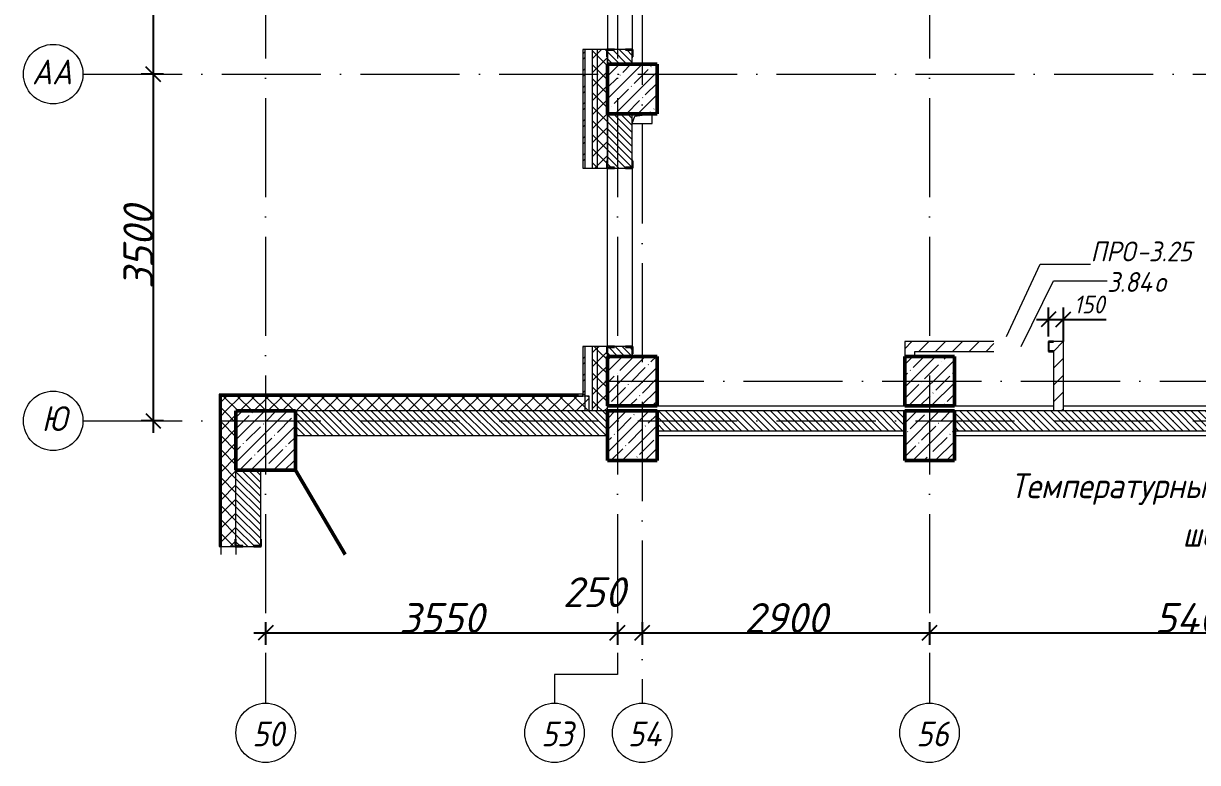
# Model space of a CAD drawing. Header units: millimetres. Extents: x -537608 to 253996, y -217170 to 186033.
# Drawn here: x -110078 to -98231, y 133921 to 141382 of the extents above; entities that cross this region are included whole.
import ezdxf

# ---------------------------------------------------------------- set-up
doc = ezdxf.new("R2010")
doc.units = ezdxf.units.MM
doc.linetypes.add('50_200_ШТРИХ_1Т_ш5_п1_п1_', pattern=[1400, 1000, -200, 0, -200])
for name, color, linetype, lineweight in [('A-____-____-DIMS', 7, 'Continuous', 9), ('A-DETL-____-OTLN-1', 7, 'Continuous', 50), ('A-FLOR-____-OTLN', 7, 'Continuous', 9), ('A-GENM-____-IDEN', 7, 'Continuous', 9), ('A-GENM-____-MCUT', 7, 'Continuous', 25), ('A-GENM-____-OTLN', 7, 'Continuous', 9), ('A-GENM-____-OTLN-1', 7, 'Continuous', 25), ('A-GLAZ-____-IDEN', 7, 'Continuous', 9), ('A-WALL-____-MCUT', 7, 'Continuous', 13), ('A-WALL-____-MCUT-1', 7, 'Continuous', 9), ('A-WALL-____-OTLN', 7, 'Continuous', 9), ('A-WALL-____-PATT-1', 7, 'Continuous', 9), ('A-WALL-FNSH-MCUT-1', 7, 'Continuous', 9), ('G-____-____-TEXT', 7, 'Continuous', 9), ('S-COLS-____-MCUT', 7, 'Continuous', 50), ('S-COLS-____-OTLN', 7, 'Continuous', 9), ('S-GRID-____-IDEN', 7, 'Continuous', 9), ('S-GRID-____-OTLN', 7, 'Continuous', 9), ('S-GRID-____-OTLN-1', 7, '50_200_ШТРИХ_1Т_ш5_п1_п1_', 9)]:
    doc.layers.add(name, color=color, linetype=linetype, lineweight=lineweight)
doc.styles.add('ISOCPEUR_I', font='isocpeui.ttf', dxfattribs={"height": 300})
doc.styles.add('ISOCPEUR_I_10', font='isocpeui.ttf', dxfattribs={"width": 0.9, "height": 180})
doc.styles.add('ISOCPEUR_I_11', font='isocpeui.ttf', dxfattribs={"width": 0.9, "height": 200})
doc.styles.add('ISOCPEUR_I_9', font='isocpeui.ttf', dxfattribs={"width": 0.9, "height": 250})
doc.dimstyles.new('ISO-1_8_0_9К_СРЕДНИЙ_Кладочные_3', dxfattribs={"dimscale": 304.8, "dimtxt": 179.276612, "dimasz": 0.492126, "dimexe": 0.393701, "dimexo": 0, "dimgap": 0, "dimtad": 1, "dimdec": 3, "dimrnd": 0.001, "dimdsep": 46, "dimtxsty": 'ISOCPEUR_I_10', "dimblk1": 'OBLIQUE', "dimblk2": 'OBLIQUE', "dimsah": 1, "dimcen": 0.09, "dimdle": 0.393701, "dimazin": 0, "dimtfac": 1, "dimtdec": 4, "dimtix": 1, "dimtmove": 0, "dimatfit": 3, "dimfxl": 1, "dimtvp": 1, "dimtolj": 1, "dimtzin": 0, "dimarcsym": 2})
doc.dimstyles.new('ISO-2_5_0_9К_БОЛЬШОЙ_ОСИ', dxfattribs={"dimscale": 304.8, "dimtxt": 248.995294, "dimasz": 0.492126, "dimexe": 0.393701, "dimexo": 0, "dimgap": 0, "dimtad": 1, "dimdec": 0, "dimzin": 0, "dimdsep": 46, "dimtxsty": 'ISOCPEUR_I', "dimblk1": 'OBLIQUE', "dimblk2": 'OBLIQUE', "dimsah": 1, "dimcen": 0.09, "dimdle": 0.393701, "dimazin": 0, "dimtfac": 1, "dimtdec": 4, "dimtix": 1, "dimtmove": 0, "dimatfit": 3, "dimfxl": 1, "dimtvp": 1, "dimtolj": 1, "dimtzin": 0, "dimarcsym": 2})
doc.dimstyles.new('ISO-2_5_0_9К_БОЛЬШОЙ_ОСИ_1', dxfattribs={"dimscale": 304.8, "dimtxt": 248.995294, "dimasz": 0.492126, "dimexe": 0.393701, "dimexo": 0, "dimgap": 0, "dimtad": 1, "dimdec": 0, "dimzin": 0, "dimdsep": 46, "dimtxsty": 'ISOCPEUR_I', "dimblk1": 'OBLIQUE', "dimblk2": 'OBLIQUE', "dimsah": 1, "dimcen": 0.09, "dimdle": 0.393701, "dimazin": 0, "dimtfac": 1, "dimtdec": 4, "dimtix": 1, "dimtmove": 1, "dimatfit": 3, "dimfxl": 1, "dimtvp": 1, "dimtolj": 1, "dimtzin": 0, "dimarcsym": 2})
pattern_1 = [(45, (-178684.97, 94540.11), (-70.71068, 70.71068), []), (135, (-178684.97, 94540.11), (-70.71068, -70.71068), [])]
pattern_2 = [(135, (-178684.97, 94540.114), (-35.35534, -35.35534), [])]
pattern_3 = [(45, (-178684.97, 94540.11), (-84.85281, 84.85281), [])]

# ---------------------------------------------------------------- blocks, each defined once
blk = doc.blocks.new('BSC_Колонна _Прямоугольная - 600х600-25984397-АР1_План отверстий 3 этажа в осях 1-64_Ю-ЯЯ')
at = {"layer": 'S-COLS-____-OTLN'}
h = blk.add_hatch(dxfattribs=at)
h.set_pattern_fill('FP_40', color=256, style=0, pattern_type=2)
h.set_pattern_definition([(45, (-71050, -42631.04), (-114.04925, 114.04925), []), (45, (-70935.95, -42631.04), (-114.04925, 114.04925), [201.613, -40.323, 3.353, -36.97])])
h.paths.add_polyline_path([(-300, -300), (300, -300), (300, 300), (-300, 300)], flags=0)
at = {"layer": 'S-COLS-____-MCUT'}
for p, q in [((300, 300), (-300, 300)), ((-300, 300), (-300, -300)), ((300, -300), (300, 300)), ((-300, -300), (300, -300))]:
    blk.add_line(p, q, dxfattribs=at)
blk = doc.blocks.new('BSC_Колонна _Прямоугольная - 500х500-V34-АР1_План отверстий 3 этажа в осях 1-64_Ю-ЯЯ')
at = {"layer": 'S-COLS-____-OTLN'}
h = blk.add_hatch(dxfattribs=at)
h.set_pattern_fill('FP_42', color=256, style=0, pattern_type=2)
h.set_pattern_definition([(45, (-77750, -42681.04), (-114.04925, 114.04925), []), (45, (-77635.95, -42681.04), (-114.04925, 114.04925), [201.613, -40.323, 3.353, -36.97])])
h.paths.add_polyline_path([(-250, -250), (250, -250), (250, 250), (-250, 250)], flags=0)
at = {"layer": 'S-COLS-____-MCUT'}
for p, q in [((250, 250), (-250, 250)), ((-250, 250), (-250, -250)), ((250, -250), (250, 250)), ((-250, -250), (250, -250))]:
    blk.add_line(p, q, dxfattribs=at)
blk = doc.blocks.new('BSC_Колонна _Прямоугольная - 500х500-V56-АР1_План отверстий 3 этажа в осях 1-64_Ю-ЯЯ')
at = {"layer": 'S-COLS-____-OTLN'}
h = blk.add_hatch(dxfattribs=at)
h.set_pattern_fill('FP_64', color=256, style=0, pattern_type=2)
h.set_pattern_definition([(45, (-74750, -43231.04), (-114.04925, 114.04925), []), (45, (-74635.95, -43231.04), (-114.04925, 114.04925), [201.613, -40.323, 3.353, -36.97])])
h.paths.add_polyline_path([(-250, -250), (250, -250), (250, 250), (-250, 250)], flags=0)
at = {"layer": 'S-COLS-____-MCUT'}
for p, q in [((250, 250), (-250, 250)), ((-250, 250), (-250, -250)), ((250, -250), (250, 250)), ((-250, -250), (250, -250))]:
    blk.add_line(p, q, dxfattribs=at)
blk = doc.blocks.new('BSC_Колонна _Прямоугольная - 500х500-V113-АР1_План отверстий 3 этажа в осях 1-64_Ю-ЯЯ')
at = {"layer": 'S-COLS-____-OTLN'}
h = blk.add_hatch(dxfattribs=at)
h.set_pattern_fill('FP_118', color=256, style=0, pattern_type=2)
h.set_pattern_definition([(315, (-46181.04, 74750), (114.04925, 114.04925), []), (315, (-46181.04, 74635.95), (114.04925, 114.04925), [201.613, -40.323, 3.353, -36.97])])
h.paths.add_polyline_path([(-250, 250), (-250, -250), (250, -250), (250, 250)], flags=0)
at = {"layer": 'S-COLS-____-MCUT'}
for p, q in [((250, 250), (-250, 250)), ((-250, 250), (-250, -250)), ((250, -250), (250, 250)), ((-250, -250), (250, -250))]:
    blk.add_line(p, q, dxfattribs=at)
blk = doc.blocks.new('BSC_Колонна _Прямоугольная - 500х500-V118-АР1_План отверстий 3 этажа в осях 1-64_Ю-ЯЯ')
at = {"layer": 'S-COLS-____-OTLN'}
h = blk.add_hatch(dxfattribs=at)
h.set_pattern_fill('FP_123', color=256, style=0, pattern_type=2)
h.set_pattern_definition([(45, (-77750, -43231.04), (-114.04925, 114.04925), []), (45, (-77635.95, -43231.04), (-114.04925, 114.04925), [201.613, -40.323, 3.353, -36.97])])
h.paths.add_polyline_path([(-250, -250), (250, -250), (250, 250), (-250, 250)], flags=0)
at = {"layer": 'S-COLS-____-MCUT'}
for p, q in [((250, 250), (-250, 250)), ((-250, 250), (-250, -250)), ((250, -250), (250, 250)), ((-250, -250), (250, -250))]:
    blk.add_line(p, q, dxfattribs=at)
blk = doc.blocks.new('BSC_Колонна _Прямоугольная - 500х500-V119-АР1_План отверстий 3 этажа в осях 1-64_Ю-ЯЯ')
at = {"layer": 'S-COLS-____-OTLN'}
h = blk.add_hatch(dxfattribs=at)
h.set_pattern_fill('FP_124', color=256, style=0, pattern_type=2)
h.set_pattern_definition([(45, (-74750, -42681.04), (-114.04925, 114.04925), []), (45, (-74635.95, -42681.04), (-114.04925, 114.04925), [201.613, -40.323, 3.353, -36.97])])
h.paths.add_polyline_path([(-250, -250), (250, -250), (250, 250), (-250, 250), (-250, 12)], flags=0)
at = {"layer": 'S-COLS-____-MCUT'}
for p, q in [((250, 250), (-250, 250)), ((-250, 250), (-250, -250)), ((250, -250), (250, 250)), ((-250, -250), (250, -250))]:
    blk.add_line(p, q, dxfattribs=at)
blk = doc.blocks.new('Фахверк_СКБ_Уголок - 250_2700_1-27501432-АР1_План отверстий 3 этажа в осях 1-64_Ю-ЯЯ')
at = {"layer": 'A-GENM-____-MCUT'}
for p, q in [((200, 181), (125, 181)), ((125, 181), (125, 106)), ((131, 106), (131, 175)), ((131, 175), (200, 175)), ((200, 175), (200, 181)), ((125, 106), (131, 106)), ((131, -6), (125, -6)), ((125, -6), (125, -81)), ((125, -81), (200, -81)), ((131, -75), (131, -6)), ((200, -75), (131, -75)), ((200, -81), (200, -75))]:
    blk.add_line(p, q, dxfattribs=at)
blk = doc.blocks.new('Фахверк_СКБ_Уголок - 250_2700-27497298-АР1_План отверстий 3 этажа в осях 1-64_Ю-ЯЯ')
at = {"layer": 'A-GENM-____-MCUT'}
for p, q in [((200, 181), (125, 181)), ((125, 181), (125, 106)), ((131, 106), (131, 175)), ((131, 175), (200, 175)), ((200, 175), (200, 181)), ((125, 106), (131, 106)), ((131, -6), (125, -6)), ((125, -6), (125, -81)), ((125, -81), (200, -81)), ((131, -75), (131, -6)), ((200, -75), (131, -75)), ((200, -81), (200, -75))]:
    blk.add_line(p, q, dxfattribs=at)
blk = doc.blocks.new('Фахверк_СКБ_Уголок - 250_3380-27498580-АР1_План отверстий 3 этажа в осях 1-64_Ю-ЯЯ')
at = {"layer": 'A-GENM-____-MCUT'}
for p, q in [((200, 181), (125, 181)), ((125, 181), (125, 106)), ((131, 106), (131, 175)), ((131, 175), (200, 175)), ((200, 175), (200, 181)), ((125, 106), (131, 106)), ((131, -6), (125, -6)), ((125, -6), (125, -81)), ((125, -81), (200, -81)), ((131, -75), (131, -6)), ((200, -75), (131, -75)), ((200, -81), (200, -75))]:
    blk.add_line(p, q, dxfattribs=at)
blk = doc.blocks.new('AR_Отверстие прямоугольное _в плите_ - AR_Отверстие прямоугольное _в плите_-V175-АР1_План отверстий 3 этажа в осях 1-64_Ю-ЯЯ')
at = {"layer": 'A-GENM-____-OTLN'}
for p, q in [((-100, -50), (-75, 25)), ((-75, 25), (100, 50)), ((100, -50), (100, 50)), ((-100, -50), (100, -50))]:
    blk.add_line(p, q, dxfattribs=at)
blk = doc.blocks.new('Стены 10 - Стены 4-31628020-АР1_План отверстий 3 этажа в осях 1-64_Ю-ЯЯ')
at = {"layer": 'A-WALL-____-MCUT'}
for p, q in [((23850, 9731), (23800, 9731)), ((23800, 9731), (23800, 9711)), ((23850, 9711), (23850, 9731)), ((23800, 9711), (23850, 9711))]:
    blk.add_line(p, q, dxfattribs=at)
blk = doc.blocks.new('154_Фахверк_СКБ_Швеллер - Тип_100_3960_зеркало-36793856-АР1_План отверстий 3 этажа в осях 1-64_Ю-ЯЯ')
at = {"layer": 'A-GENM-____-MCUT'}
for p, q in [((175, 50), (125, 50)), ((125, 50), (125, -50)), ((128, 47), (175, 47)), ((128, -47), (128, 47)), ((175, 47), (175, 50)), ((125, -50), (175, -50)), ((175, -47), (128, -47)), ((175, -50), (175, -47))]:
    blk.add_line(p, q, dxfattribs=at)
blk = doc.blocks.new('Ось сетки - Круг_Ø6_00__ISO-2_5_0_9K_-25732049-АР1_План отверстий 3 этажа в осях 1-64_Ю-ЯЯ')
at = {"layer": 'S-GRID-____-IDEN'}
blk.add_circle((0, 0), 3, dxfattribs=at)
blk = doc.blocks.new('_Oblique')
at = {"color": 0, "linetype": 'ByBlock', "lineweight": -2}
blk.add_line((-0.5, -0.5), (0.5, 0.5), dxfattribs=at)
blk = doc.blocks.new('*D1060')
at = {"layer": 'A-____-____-DIMS', "color": 0, "lineweight": -2, "transparency": 16777216}
for p, q in [((-108770, 146591), (-108770, 140751)), ((-108664, 146471), (-108890, 146471)), ((-108664, 140871), (-108890, 140871))]:
    blk.add_line(p, q, dxfattribs=at)
at = {"layer": 'Defpoints', "color": 0, "transparency": 16777216}
for p in [(-108664, 146471), (-108770, 140871), (-108664, 140871)]:
    blk.add_point(p, dxfattribs=at)
at = {"layer": 'A-____-____-DIMS', "color": 0, "lineweight": -2, "transparency": 16777216, "xscale": 150, "yscale": 150, "zscale": 150}
for p, rotation in [((-108770, 146471), 90), ((-108770, 140871), 270)]:
    blk.add_blockref('_Oblique', p, dxfattribs=dict(at, rotation=rotation))
at = {"layer": 'A-____-____-DIMS', "color": 0, "transparency": 16777216, "insert": (-108920, 143671), "char_height": 300, "width": 758.48, "attachment_point": 5, "rotation": 90, "style": 'ISOCPEUR_I'}
blk.add_mtext('\\A1;5600', dxfattribs=at)
blk = doc.blocks.new('*D1006')
at = {"layer": 'A-____-____-DIMS', "color": 0, "lineweight": -2, "transparency": 16777216}
for p, q in [((-108770, 140991), (-108770, 137251)), ((-108664, 140871), (-108890, 140871)), ((-108664, 137371), (-108890, 137371))]:
    blk.add_line(p, q, dxfattribs=at)
at = {"layer": 'Defpoints', "color": 0, "transparency": 16777216}
for p in [(-108664, 140871), (-108770, 137371), (-108664, 137371)]:
    blk.add_point(p, dxfattribs=at)
at = {"layer": 'A-____-____-DIMS', "color": 0, "lineweight": -2, "transparency": 16777216, "xscale": 150, "yscale": 150, "zscale": 150}
for p, rotation in [((-108770, 140871), 90), ((-108770, 137371), 270)]:
    blk.add_blockref('_Oblique', p, dxfattribs=dict(at, rotation=rotation))
at = {"layer": 'A-____-____-DIMS', "color": 0, "transparency": 16777216, "insert": (-108920, 139121), "char_height": 300, "width": 758.48, "attachment_point": 5, "rotation": 90, "style": 'ISOCPEUR_I'}
blk.add_mtext('\\A1;3500', dxfattribs=at)
blk = doc.blocks.new('*D1007')
at = {"layer": 'A-____-____-DIMS', "color": 0, "lineweight": -2, "transparency": 16777216}
for p, q in [((-107635, 135338), (-107635, 135111)), ((-104085, 135338), (-104085, 135111)), ((-107755, 135231), (-103965, 135231))]:
    blk.add_line(p, q, dxfattribs=at)
at = {"layer": 'Defpoints', "color": 0, "transparency": 16777216}
for p in [(-107635, 135338), (-104085, 135338), (-104085, 135231)]:
    blk.add_point(p, dxfattribs=at)
at = {"layer": 'A-____-____-DIMS', "color": 0, "lineweight": -2, "transparency": 16777216, "xscale": 150, "yscale": 150, "zscale": 150, "rotation": 180}
blk.add_blockref('_Oblique', (-107635, 135231), dxfattribs=at)
at = {"layer": 'A-____-____-DIMS', "color": 0, "lineweight": -2, "transparency": 16777216, "xscale": 150, "yscale": 150, "zscale": 150}
blk.add_blockref('_Oblique', (-104085, 135231), dxfattribs=at)
at = {"layer": 'A-____-____-DIMS', "color": 0, "transparency": 16777216, "insert": (-105860, 135381), "char_height": 300, "width": 758.48, "attachment_point": 5, "style": 'ISOCPEUR_I'}
blk.add_mtext('\\A1;3550', dxfattribs=at)
blk = doc.blocks.new('*D1008')
at = {"layer": 'A-____-____-DIMS', "color": 0, "lineweight": -2, "transparency": 16777216}
for p, q in [((-104085, 135338), (-104085, 135111)), ((-103835, 135338), (-103835, 135111)), ((-104205, 135231), (-103715, 135231))]:
    blk.add_line(p, q, dxfattribs=at)
at = {"layer": 'Defpoints', "color": 0, "transparency": 16777216}
for p in [(-104085, 135338), (-103835, 135338), (-103835, 135231)]:
    blk.add_point(p, dxfattribs=at)
at = {"layer": 'A-____-____-DIMS', "color": 0, "lineweight": -2, "transparency": 16777216, "xscale": 150, "yscale": 150, "zscale": 150, "rotation": 180}
blk.add_blockref('_Oblique', (-104085, 135231), dxfattribs=at)
at = {"layer": 'A-____-____-DIMS', "color": 0, "lineweight": -2, "transparency": 16777216, "xscale": 150, "yscale": 150, "zscale": 150}
blk.add_blockref('_Oblique', (-103835, 135231), dxfattribs=at)
at = {"layer": 'A-____-____-DIMS', "color": 0, "transparency": 16777216, "insert": (-104636, 135791), "char_height": 300, "width": 568.86, "attachment_point": 1, "line_spacing_factor": 1.149209, "style": 'ISOCPEUR_I'}
blk.add_mtext('\\A1;250', dxfattribs=at)
blk = doc.blocks.new('*D1009')
at = {"layer": 'A-____-____-DIMS', "color": 0, "lineweight": -2, "transparency": 16777216}
for p, q in [((-103835, 135338), (-103835, 135111)), ((-100935, 135338), (-100935, 135111)), ((-103955, 135231), (-100815, 135231))]:
    blk.add_line(p, q, dxfattribs=at)
at = {"layer": 'Defpoints', "color": 0, "transparency": 16777216}
for p in [(-103835, 135338), (-100935, 135338), (-100935, 135231)]:
    blk.add_point(p, dxfattribs=at)
at = {"layer": 'A-____-____-DIMS', "color": 0, "lineweight": -2, "transparency": 16777216, "xscale": 150, "yscale": 150, "zscale": 150, "rotation": 180}
blk.add_blockref('_Oblique', (-103835, 135231), dxfattribs=at)
at = {"layer": 'A-____-____-DIMS', "color": 0, "lineweight": -2, "transparency": 16777216, "xscale": 150, "yscale": 150, "zscale": 150}
blk.add_blockref('_Oblique', (-100935, 135231), dxfattribs=at)
at = {"layer": 'A-____-____-DIMS', "color": 0, "transparency": 16777216, "insert": (-102385, 135381), "char_height": 300, "width": 758.48, "attachment_point": 5, "style": 'ISOCPEUR_I'}
blk.add_mtext('\\A1;2900', dxfattribs=at)
blk = doc.blocks.new('*D1010')
at = {"layer": 'A-____-____-DIMS', "color": 0, "lineweight": -2, "transparency": 16777216}
for p, q in [((-100935, 135338), (-100935, 135111)), ((-95535, 135338), (-95535, 135111)), ((-101055, 135231), (-95415, 135231))]:
    blk.add_line(p, q, dxfattribs=at)
at = {"layer": 'Defpoints', "color": 0, "transparency": 16777216}
for p in [(-100935, 135338), (-95535, 135338), (-95535, 135231)]:
    blk.add_point(p, dxfattribs=at)
at = {"layer": 'A-____-____-DIMS', "color": 0, "lineweight": -2, "transparency": 16777216, "xscale": 150, "yscale": 150, "zscale": 150, "rotation": 180}
blk.add_blockref('_Oblique', (-100935, 135231), dxfattribs=at)
at = {"layer": 'A-____-____-DIMS', "color": 0, "lineweight": -2, "transparency": 16777216, "xscale": 150, "yscale": 150, "zscale": 150}
blk.add_blockref('_Oblique', (-95535, 135231), dxfattribs=at)
at = {"layer": 'A-____-____-DIMS', "color": 0, "transparency": 16777216, "insert": (-98235, 135381), "char_height": 300, "width": 781.46, "attachment_point": 5, "style": 'ISOCPEUR_I'}
blk.add_mtext('\\A1;5400', dxfattribs=at)
blk = doc.blocks.new('*D1088')
at = {"layer": 'A-____-____-DIMS', "color": 0, "lineweight": -2, "transparency": 16777216}
for p, q in [((-99735, 138221), (-99735, 138515)), ((-99585, 138171), (-99585, 138515)), ((-99855, 138395), (-99585, 138395)), ((-99585, 138395), (-99154, 138395))]:
    blk.add_line(p, q, dxfattribs=at)
at = {"layer": 'Defpoints', "color": 0, "transparency": 16777216}
for p in [(-99585, 138395), (-99735, 138221), (-99585, 138171)]:
    blk.add_point(p, dxfattribs=at)
at = {"layer": 'A-____-____-DIMS', "color": 0, "lineweight": -2, "transparency": 16777216, "xscale": 150, "yscale": 150, "zscale": 150, "rotation": 180}
blk.add_blockref('_Oblique', (-99735, 138395), dxfattribs=at)
at = {"layer": 'A-____-____-DIMS', "color": 0, "lineweight": -2, "transparency": 16777216, "xscale": 150, "yscale": 150, "zscale": 150}
blk.add_blockref('_Oblique', (-99585, 138395), dxfattribs=at)
at = {"layer": 'A-____-____-DIMS', "color": 0, "transparency": 16777216, "insert": (-99479, 138635), "char_height": 180, "width": 368.21, "attachment_point": 1, "line_spacing_factor": 1.149209, "style": 'ISOCPEUR_I_10'}
blk.add_mtext('\\A1;150', dxfattribs=at)

msp = doc.modelspace()

# ---------------------------------------------------------------- hatches: boundary and pattern name
at = {"layer": 'A-WALL-____-PATT-1'}
h = msp.add_hatch(dxfattribs=at)
h.set_pattern_fill('FP_4', color=256, style=0, pattern_type=2)
h.set_pattern_definition(pattern_1)
h.paths.add_polyline_path([(-104284.9702, 137471.1558), (-104284.9702, 138121.1558), (-104334.9702, 138121.1558), (-104334.9702, 137471.1558)], flags=0)
h.paths.add_polyline_path([(-104334.9702, 139921.1558), (-104284.9702, 139921.1558), (-104284.9702, 141121.1558), (-104334.9702, 141121.1558), (-104334.9702, 140462.1708)], flags=0)
h.paths.add_polyline_path([(-104334.9702, 142921.1558), (-104284.9702, 142921.1558), (-104284.9702, 144121.1558), (-104334.9702, 144121.1558), (-104334.9702, 143691.141)], flags=0)
h.paths.add_polyline_path([(-104334.9702, 145921.1558), (-104284.9702, 145921.1558), (-104284.9702, 147121.1558), (-104334.9702, 147121.1558), (-104334.9702, 146112.8687)], flags=0)
h.paths.add_polyline_path([(-104284.9702, 148921.1558), (-104284.9702, 149721.1558), (-104334.9702, 149721.1558), (-104334.9702, 148921.1558)], flags=0)
h = msp.add_hatch(dxfattribs=at)
h.set_pattern_fill('FP_4', color=256, style=0, pattern_type=2)
h.set_pattern_definition(pattern_1)
h.paths.add_polyline_path([(-104284.9702, 137471.1558), (-104184.9702, 137471.1558), (-104184.9702, 138046.1558), (-104190.9702, 138046.1558), (-104190.9702, 138121.1558), (-104284.9702, 138121.1558), (-104284.9702, 137521.1558)], flags=0)
h.paths.add_polyline_path([(-104190.9702, 139921.1558), (-104190.9702, 139996.1558), (-104184.9702, 139996.1558), (-104184.9702, 141046.1558), (-104190.9702, 141046.1558), (-104190.9702, 141121.1558), (-104284.9702, 141121.1558), (-104284.9702, 139921.1558)], flags=0)
h.paths.add_polyline_path([(-104190.9702, 142921.1558), (-104190.9702, 142996.1558), (-104184.9702, 142996.1558), (-104184.9702, 144052.1558), (-104190.9702, 144052.1558), (-104190.9702, 144121.1558), (-104284.9702, 144121.1558), (-104284.9702, 142921.1558)], flags=0)
h.paths.add_polyline_path([(-104190.9702, 145921.1558), (-104190.9702, 145996.1558), (-104184.9702, 145996.1558), (-104184.9702, 147046.1558), (-104190.9702, 147046.1558), (-104190.9702, 147121.1558), (-104284.9702, 147121.1558), (-104284.9702, 145921.1558)], flags=0)
h.paths.add_polyline_path([(-104190.9702, 148921.1558), (-104190.9702, 148996.1558), (-104184.9702, 148996.1558), (-104184.9702, 149721.1558), (-104284.9702, 149721.1558), (-104284.9702, 148921.1558)], flags=0)
h = msp.add_hatch(dxfattribs=at)
h.set_pattern_fill('FP_6', color=256, style=0, pattern_type=2)
h.set_pattern_definition([(45, (-178684.97, 94540.11), (-85.53659, 85.53659), []), (45, (-178627.95, 94540.11), (-85.53659, 85.53659), [])])
h.paths.add_polyline_path([(-104414.9702, 137641.1558), (-104414.9702, 138121.1558), (-104434.9702, 138121.1558), (-104434.9702, 137641.1558)], flags=0)
h.paths.add_polyline_path([(-104434.9702, 139921.1558), (-104414.9702, 139921.1558), (-104414.9702, 141121.1558), (-104434.9702, 141121.1558), (-104434.9702, 140462.1708)], flags=0)
h.paths.add_polyline_path([(-104414.9702, 142921.1558), (-104414.9702, 144121.1558), (-104434.9702, 144121.1558), (-104434.9702, 142921.1558)], flags=0)
h.paths.add_polyline_path([(-104414.9702, 145921.1558), (-104414.9702, 147121.1558), (-104434.9702, 147121.1558), (-104434.9702, 145921.1558)], flags=0)
h.paths.add_polyline_path([(-104414.9702, 148921.1558), (-104414.9702, 149481.1558), (-104434.9702, 149481.1558), (-104434.9702, 148921.1558)], flags=0)
h = msp.add_hatch(dxfattribs=at)
h.set_pattern_fill('FP_9', color=256, style=0, pattern_type=2)
h.set_pattern_definition(pattern_2)
h.paths.add_polyline_path([(-104115.9702, 140971.1558), (-103934.9702, 140971.1558), (-103934.9702, 141115.1558), (-104003.9702, 141115.1558), (-104003.9702, 141121.1558), (-104115.9702, 141121.1558), (-104115.9702, 141115.1558), (-104184.9702, 141115.1558), (-104184.9702, 140971.1558)], flags=0)
h.paths.add_polyline_path([(-104003.9702, 142921.1558), (-104003.9702, 142927.1558), (-103934.9702, 142927.1558), (-103934.9702, 144121.1558), (-104184.9702, 144121.1558), (-104184.9702, 142927.1558), (-104115.9702, 142927.1558), (-104115.9702, 142921.1558)], flags=0)
h.paths.add_polyline_path([(-104003.9702, 145921.1558), (-104003.9702, 145927.1558), (-103934.9702, 145927.1558), (-103934.9702, 146221.1558), (-104184.9702, 146221.1558), (-104184.9702, 145927.1558), (-104115.9702, 145927.1558), (-104115.9702, 145921.1558)], flags=0)
h = msp.add_hatch(dxfattribs=at)
h.set_pattern_fill('FP_9', color=256, style=0, pattern_type=2)
h.set_pattern_definition(pattern_2)
h.paths.add_polyline_path([(-104115.9702, 138021.1558), (-103934.9702, 138021.1558), (-103934.9702, 138115.1558), (-104003.9702, 138115.1558), (-104003.9702, 138121.1558), (-104115.9702, 138121.1558), (-104115.9702, 138115.1558), (-104184.9702, 138115.1558), (-104184.9702, 138021.1558)], flags=0)
h.paths.add_polyline_path([(-104115.9702, 139921.1558), (-104003.9702, 139921.1558), (-104003.9702, 139927.1558), (-103934.9702, 139927.1558), (-103934.9702, 140471.1558), (-104184.9702, 140471.1558), (-104184.9702, 139927.1558), (-104115.9702, 139927.1558)], flags=0)
h = msp.add_hatch(dxfattribs=at)
h.set_pattern_fill('FP_7', color=256, style=0, pattern_type=2)
h.set_pattern_definition(pattern_3)
h.paths.add_polyline_path([(-101084.9702, 138021.1558), (-101084.9702, 138171.1558), (-101184.9702, 138171.1558), (-101184.9702, 138021.1558)], flags=0)
h = msp.add_hatch(dxfattribs=at)
h.set_pattern_fill('FP_7', color=256, style=0, pattern_type=2)
h.set_pattern_definition(pattern_3)
h.paths.add_polyline_path([(-100284.9702, 138071.1558), (-100284.9702, 138171.1558), (-101084.9702, 138171.1558), (-101084.9702, 138071.1558), (-100930.5675, 138071.1558)], flags=0)
h.paths.add_polyline_path([(-99584.9702, 138071.1558), (-99584.9702, 138171.1558), (-99684.9702, 138171.1558), (-99684.9702, 138168.1558), (-99731.9702, 138168.1558), (-99731.9702, 138074.1558), (-99684.9702, 138074.1558), (-99684.9702, 138071.1558)], flags=0)
h = msp.add_hatch(dxfattribs=at)
h.set_pattern_fill('FP_7', color=256, style=0, pattern_type=2)
h.set_pattern_definition(pattern_3)
h.paths.add_polyline_path([(-99584.9702, 137471.1558), (-99584.9702, 138071.1558), (-99684.9702, 138071.1558), (-99684.9702, 137471.1558)], flags=0)
h = msp.add_hatch(dxfattribs=at)
h.set_pattern_fill('FP_4', color=256, style=0, pattern_type=2)
h.set_pattern_definition(pattern_1)
h.paths.add_polyline_path([(-104370.3255, 137471.1558), (-104370.3255, 137621.1558), (-108084.9702, 137621.1558), (-108084.9702, 137471.1558), (-104465.4961, 137471.1558)], flags=0)
h = msp.add_hatch(dxfattribs=at)
h.set_pattern_fill('FP_4', color=256, style=0, pattern_type=2)
h.set_pattern_definition(pattern_1)
h.paths.add_polyline_path([(-108000.4246, 136101.1558), (-107940.9702, 136101.1558), (-107940.9702, 136176.1558), (-107934.9702, 136176.1558), (-107934.9702, 137471.1558), (-108084.9702, 137471.1558), (-108084.9702, 136101.1558)], flags=0)
h = msp.add_hatch(dxfattribs=at)
h.set_pattern_fill('FP_9', color=256, style=0, pattern_type=2)
h.set_pattern_definition(pattern_2)
h.paths.add_polyline_path([(-104184.9702, 137221.1558), (-104184.9702, 137471.1558), (-107334.9702, 137471.1558), (-107334.9702, 137221.1558), (-104465.4961, 137221.1558)], flags=0)
h = msp.add_hatch(dxfattribs=at)
h.set_pattern_fill('FP_9', color=256, style=0, pattern_type=2)
h.set_pattern_definition(pattern_2)
h.paths.add_polyline_path([(-101184.9702, 137271.1558), (-101184.9702, 137471.1558), (-103684.9702, 137471.1558), (-103684.9702, 137271.1558), (-102698.0318, 137271.1558)], flags=0)
h = msp.add_hatch(dxfattribs=at)
h.set_pattern_fill('FP_9', color=256, style=0, pattern_type=2)
h.set_pattern_definition(pattern_2)
h.paths.add_polyline_path([(-95784.9702, 137271.1558), (-95784.9702, 137471.1558), (-100684.9702, 137471.1558), (-100684.9702, 137271.1558), (-97395.6389, 137271.1558)], flags=0)
h = msp.add_hatch(dxfattribs=at)
h.set_pattern_fill('FP_9', color=256, style=0, pattern_type=2)
h.set_pattern_definition(pattern_2)
h.paths.add_polyline_path([(-107753.9702, 136101.1558), (-107753.9702, 136107.1558), (-107684.9702, 136107.1558), (-107684.9702, 136871.1558), (-107934.9702, 136871.1558), (-107934.9702, 136107.1558), (-107865.9702, 136107.1558), (-107865.9702, 136101.1558)], flags=0)

# ---------------------------------------------------------------- linework, layer by layer
at = {"layer": 'A-DETL-____-OTLN-1'}
msp.add_line((-107334.9702, 136871.1558), (-106833.6143, 136021.1558), dxfattribs=at)
at = {"layer": 'A-FLOR-____-OTLN'}
for p, q in [((-103684.9702, 137521.1558), (-101184.9702, 137521.1558)), ((-100684.9702, 137521.1558), (-99684.9702, 137521.1558)), ((-99584.9702, 137521.1558), (-95784.9702, 137521.1558)), ((-103684.9702, 137221.1558), (-101184.9702, 137221.1558)), ((-100684.9702, 137221.1558), (-95784.9702, 137221.1558))]:
    msp.add_line(p, q, dxfattribs=at)
at = {"layer": 'A-GENM-____-IDEN'}
for p, q in [((-100159.9702, 138221.1558), (-99820.4842, 138953.6841)), ((-99820.4842, 138953.6841), (-99309.2611, 138953.6841))]:
    msp.add_line(p, q, dxfattribs=at)
at = {"layer": 'A-GLAZ-____-IDEN'}
for p, q in [((-100009.9702, 138121.1558), (-99685.9273, 138784.6672)), ((-99685.9273, 138784.6672), (-99142.3111, 138784.6672))]:
    msp.add_line(p, q, dxfattribs=at)
at = {"layer": 'A-WALL-____-MCUT'}
for p, q in [((-104414.9702, 141121.1558), (-104414.9702, 139921.1558)), ((-104190.9702, 141121.1558), (-104414.9702, 141121.1558)), ((-104003.9702, 141121.1558), (-104115.9702, 141121.1558)), ((-103934.9702, 140971.1558), (-103934.9702, 141046.1558)), ((-103934.9702, 139996.1558), (-103934.9702, 140471.1558)), ((-104414.9702, 139921.1558), (-104190.9702, 139921.1558)), ((-104115.9702, 139921.1558), (-104003.9702, 139921.1558)), ((-104414.9702, 138121.1558), (-104414.9702, 137471.1558)), ((-104190.9702, 138121.1558), (-104414.9702, 138121.1558)), ((-104003.9702, 138121.1558), (-104115.9702, 138121.1558)), ((-103934.9702, 138021.1558), (-103934.9702, 138046.1558)), ((-104184.9702, 137471.1558), (-107334.9702, 137471.1558)), ((-104184.9702, 137471.1558), (-104184.9702, 137521.1558)), ((-101184.9702, 137471.1558), (-103684.9702, 137471.1558)), ((-95784.9702, 137471.1558), (-100684.9702, 137471.1558)), ((-107334.9702, 137221.1558), (-104184.9702, 137221.1558)), ((-103684.9702, 137271.1558), (-101184.9702, 137271.1558)), ((-100684.9702, 137271.1558), (-95784.9702, 137271.1558)), ((-107934.9702, 136176.1558), (-107934.9702, 136871.1558)), ((-107684.9702, 136176.1558), (-107684.9702, 136871.1558)), ((-107865.9702, 136101.1558), (-107753.9702, 136101.1558))]:
    msp.add_line(p, q, dxfattribs=at)
at = {"layer": 'A-WALL-____-MCUT-1'}
for p, q in [((-104334.9702, 139921.1558), (-104334.9702, 141121.1558)), ((-104284.9702, 139921.1558), (-104284.9702, 141121.1558)), ((-104184.9702, 140971.1558), (-104184.9702, 141046.1558)), ((-104184.9702, 141046.1558), (-104184.9702, 140971.1558)), ((-104184.9702, 139996.1558), (-104184.9702, 140471.1558)), ((-104184.9702, 140471.1558), (-104184.9702, 139996.1558)), ((-104334.9702, 137471.1558), (-104334.9702, 138121.1558)), ((-104284.9702, 137471.1558), (-104284.9702, 138121.1558)), ((-104184.9702, 138021.1558), (-104184.9702, 138046.1558)), ((-104184.9702, 138046.1558), (-104184.9702, 138021.1558)), ((-104484.9702, 137633.1558), (-108096.9702, 137633.1558)), ((-108096.9702, 137633.1558), (-108096.9702, 136101.1558)), ((-104484.9702, 137628.1558), (-108091.9702, 137628.1558)), ((-108091.9702, 137628.1558), (-108091.9702, 136101.1558)), ((-108084.9702, 137621.1558), (-108084.9702, 136101.1558)), ((-104370.3255, 137621.1558), (-104484.9702, 137621.1558)), ((-104370.3255, 137471.1558), (-104370.3255, 137621.1558)), ((-108084.9702, 136101.1558), (-107940.9702, 136101.1558))]:
    msp.add_line(p, q, dxfattribs=at)
at = {"layer": 'A-WALL-____-OTLN'}
for p, q in [((-104184.9702, 142921.1558), (-104184.9702, 141121.1558)), ((-103934.9702, 142921.1558), (-103934.9702, 141121.1558)), ((-104184.9702, 138121.1558), (-104184.9702, 139921.1558)), ((-103934.9702, 139921.1558), (-103934.9702, 138121.1558)), ((-108084.9702, 136021.1558), (-108084.9702, 136101.1558)), ((-107934.9702, 136101.1558), (-107934.9702, 136021.1558))]:
    msp.add_line(p, q, dxfattribs=at)
at = {"layer": 'A-WALL-FNSH-MCUT-1'}
for p, q in [((-104414.9702, 141121.1558), (-104434.9702, 141121.1558)), ((-104434.9702, 141121.1558), (-104434.9702, 139921.1558)), ((-104434.9702, 139921.1558), (-104414.9702, 139921.1558)), ((-101184.9702, 138171.1558), (-101184.9702, 138021.1558)), ((-100284.9702, 138171.1558), (-101184.9702, 138171.1558)), ((-99584.9702, 138171.1558), (-99684.9702, 138171.1558)), ((-99584.9702, 137471.1558), (-99584.9702, 138171.1558)), ((-104414.9702, 138121.1558), (-104434.9702, 138121.1558)), ((-104434.9702, 138121.1558), (-104434.9702, 137641.1558)), ((-101084.9702, 138021.1558), (-101084.9702, 138071.1558)), ((-101084.9702, 138071.1558), (-100284.9702, 138071.1558)), ((-99684.9702, 138071.1558), (-99684.9702, 137471.1558)), ((-104484.9702, 137641.1558), (-108104.9702, 137641.1558)), ((-108104.9702, 137641.1558), (-108104.9702, 136101.1558)), ((-108084.9702, 137621.1558), (-104484.9702, 137621.1558)), ((-104484.9702, 137621.1558), (-104484.9702, 137641.1558)), ((-104434.9702, 137641.1558), (-104414.9702, 137641.1558)), ((-108104.9702, 136101.1558), (-108084.9702, 136101.1558))]:
    msp.add_line(p, q, dxfattribs=at)
at = {"layer": 'S-GRID-____-OTLN'}
for p, q in [((-104719.9702, 134811.339), (-104719.9702, 134521.1558)), ((-104084.9702, 134811.339), (-104719.9702, 134811.339))]:
    msp.add_line(p, q, dxfattribs=at)
at = {"layer": 'S-GRID-____-OTLN-1'}
for p, q in [((-107634.9702, 185432.9652), (-107634.9702, 134521.1558)), ((-104084.9702, 185432.9652), (-104084.9702, 134811.339)), ((-100934.9702, 185432.9652), (-100934.9702, 134521.1558)), ((-103834.9702, 185164.7688), (-103834.9702, 134521.1558)), ((-109478.4703, 140871.1558), (-88366.1829, 140871.1558)), ((-104212.6557, 137771.1558), (-74750.4004, 137771.1558)), ((-109478.4703, 137371.1558), (-74610.5636, 137371.1558))]:
    msp.add_line(p, q, dxfattribs=at)

# ---------------------------------------------------------------- block references
at = {"layer": 'A-GENM-____-OTLN'}
msp.add_blockref('AR_Отверстие прямоугольное _в плите_ - AR_Отверстие прямоугольное _в плите_-V175-АР1_План отверстий 3 этажа в осях 1-64_Ю-ЯЯ', (-103834.9702, 140421.1558), dxfattribs=at)
at = {"layer": 'A-GENM-____-OTLN-1'}
for name, p, rotation in [('Фахверк_СКБ_Уголок - 250_2700_1-27501432-АР1_План отверстий 3 этажа в осях 1-64_Ю-ЯЯ', (-104109.9702, 141246.1558), 269.9999999999999), ('Фахверк_СКБ_Уголок - 250_2700-27497298-АР1_План отверстий 3 этажа в осях 1-64_Ю-ЯЯ', (-104009.9702, 139796.1558), 89.99999999999991), ('Фахверк_СКБ_Уголок - 250_2700_1-27501432-АР1_План отверстий 3 этажа в осях 1-64_Ю-ЯЯ', (-104109.9702, 138246.1558), 269.9999999999999), ('Фахверк_СКБ_Уголок - 250_3380-27498580-АР1_План отверстий 3 этажа в осях 1-64_Ю-ЯЯ', (-107759.9702, 135976.1558), 89.99999999999991)]:
    msp.add_blockref(name, p, dxfattribs=dict(at, rotation=rotation))
msp.add_blockref('154_Фахверк_СКБ_Швеллер - Тип_100_3960_зеркало-36793856-АР1_План отверстий 3 этажа в осях 1-64_Ю-ЯЯ', (-99859.9702, 138121.1558), dxfattribs=at)
at = {"layer": 'A-WALL-____-OTLN'}
msp.add_blockref('Стены 10 - Стены 4-31628020-АР1_План отверстий 3 этажа в осях 1-64_Ю-ЯЯ', (-128284.9702, 127910.1138), dxfattribs=at)
at = {"layer": 'S-COLS-____-OTLN', "rotation": 89.9999999999999}
msp.add_blockref('BSC_Колонна _Прямоугольная - 500х500-V113-АР1_План отверстий 3 этажа в осях 1-64_Ю-ЯЯ', (-103934.9702, 140721.1558), dxfattribs=at)
at = {"layer": 'S-COLS-____-OTLN'}
for name, p in [('BSC_Колонна _Прямоугольная - 500х500-V56-АР1_План отверстий 3 этажа в осях 1-64_Ю-ЯЯ', (-103934.9702, 137771.1558)), ('BSC_Колонна _Прямоугольная - 500х500-V118-АР1_План отверстий 3 этажа в осях 1-64_Ю-ЯЯ', (-100934.9702, 137771.1558)), ('BSC_Колонна _Прямоугольная - 600х600-25984397-АР1_План отверстий 3 этажа в осях 1-64_Ю-ЯЯ', (-107634.9702, 137171.1558)), ('BSC_Колонна _Прямоугольная - 500х500-V119-АР1_План отверстий 3 этажа в осях 1-64_Ю-ЯЯ', (-103934.9702, 137221.1558)), ('BSC_Колонна _Прямоугольная - 500х500-V34-АР1_План отверстий 3 этажа в осях 1-64_Ю-ЯЯ', (-100934.9702, 137221.1558))]:
    msp.add_blockref(name, p, dxfattribs=at)
at = {"layer": 'S-GRID-____-IDEN', "xscale": 99.99999999999993, "yscale": 99.99999999999993, "zscale": 99.99999999999993}
for p, rotation in [((-109778.4703, 140871.1558), 269.9999999999994), ((-109778.4703, 137371.1558), 269.9999999999995), ((-107634.9702, 134221.1558), 180), ((-104719.9702, 134221.1558), 180), ((-103834.9702, 134221.1558), 180), ((-100934.9702, 134221.1558), 180)]:
    msp.add_blockref('Ось сетки - Круг_Ø6_00__ISO-2_5_0_9K_-25732049-АР1_План отверстий 3 этажа в осях 1-64_Ю-ЯЯ', p, dxfattribs=dict(at, rotation=rotation))

# ---------------------------------------------------------------- texts
at = {"layer": 'A-GENM-____-IDEN', "char_height": 200, "attachment_point": 1, "style": 'ISOCPEUR_I_11'}
for s, insert, width in [('ПРО', (-99309.2611, 139180.8003), 562.784625), ('-3.25', (-98844.9173, 139180.8003), 707.088375)]:
    msp.add_mtext(s, dxfattribs=dict(at, insert=insert, width=width))
at = {"layer": 'A-GLAZ-____-IDEN', "char_height": 200, "attachment_point": 1, "style": 'ISOCPEUR_I_11'}
for s, insert, width in [('3.84', (-99142.3111, 138872.2817), 577.215), ('\\fISOCPEUR|b0|i1|c204|p34|;\\W.9;о', (-98666.0611, 138872.2817), 158.734125)]:
    msp.add_mtext(s, dxfattribs=dict(at, insert=insert, width=width))
at = {"layer": 'G-____-____-TEXT', "char_height": 250, "attachment_point": 1, "style": 'ISOCPEUR_I_9'}
for s, insert, width in [('Температурный', (-100119.3782, 136840.0445), 2763.416813), ('шов', (-98381.0657, 136350.5653), 656.582063)]:
    msp.add_mtext(s, dxfattribs=dict(at, insert=insert, width=width))
at = {"layer": 'S-GRID-____-IDEN', "char_height": 250, "attachment_point": 1, "style": 'ISOCPEUR_I_9'}
for s, insert, width in [('АА', (-109992.5498, 141017.7883), 505.063125), ('\\fISOCPEUR|b0|i1|c204|p34|;\\W.9;Ю', (-109894.4498, 137517.7883), 266.961937), ('50', (-107769.3419, 134335.0895), 404.0505), ('53', (-104854.3419, 134335.0895), 404.0505), ('54', (-103978.3419, 134335.0895), 425.696062), ('56', (-101069.3419, 134335.0895), 404.0505)]:
    msp.add_mtext(s, dxfattribs=dict(at, insert=insert, width=width))

# ---------------------------------------------------------------- dimensions: what is measured, and where the dimension line sits
at = {"layer": 'A-____-____-DIMS'}
for base, p1, p2, override, picture, middle in [((-108769.6086, 140871.1558), (-108663.5426, 146471.1558), (-108663.5426, 140871.1558), {"dimpost": '<>', "dimfxl": 5600}, '*D1060', (-108919.6086, 143671.1558)), ((-108769.6086, 137371.1558), (-108663.5426, 140871.1558), (-108663.5426, 137371.1558), {"dimpost": '<>', "dimfxl": 3500}, '*D1006', (-108919.6086, 139121.1558))]:
    dim = msp.add_linear_dim(base=base, p1=p1, p2=p2, angle=90, dimstyle='ISO-2_5_0_9К_БОЛЬШОЙ_ОСИ', override=override, dxfattribs=at)
    dim.commit()
    dim.dimension.update_dxf_attribs({"geometry": picture, "text_midpoint": middle})
for base, p1, p2, dimstyle, override, picture, middle in [((-99584.9702, 138395.4414), (-99734.9702, 138221.1558), (-99584.9702, 138171.1558), 'ISO-1_8_0_9К_СРЕДНИЙ_Кладочные_3', {"dimpost": '<>', "dimfxl": 158.113883}, '*D1088', (-99294.6929, 138395.4414)), ((-103834.9702, 135231.4844), (-104084.9702, 135337.5504), (-103834.9702, 135337.5504), 'ISO-2_5_0_9К_БОЛЬШОЙ_ОСИ_1', {"dimpost": '<>', "dimfxl": 250}, '*D1008', (-104351.1175, 135391.4316))]:
    dim = msp.add_linear_dim(base=base, p1=p1, p2=p2, dimstyle=dimstyle, override=override, dxfattribs=at)
    dim.commit()
    dim.dimension.update_dxf_attribs({"geometry": picture, "text_midpoint": middle, "dimtype": 160})
for base, p1, p2, override, picture, middle in [((-104084.9702, 135231.4844), (-107634.9702, 135337.5504), (-104084.9702, 135337.5504), {"dimpost": '<>', "dimfxl": 3550}, '*D1007', (-105859.9702, 135381.4844)), ((-100934.9702, 135231.4844), (-103834.9702, 135337.5504), (-100934.9702, 135337.5504), {"dimpost": '<>', "dimfxl": 2900}, '*D1009', (-102384.9702, 135381.4844)), ((-95534.9702, 135231.4844), (-100934.9702, 135337.5504), (-95534.9702, 135337.5504), {"dimpost": '<>', "dimfxl": 5400}, '*D1010', (-98234.9702, 135381.4844))]:
    dim = msp.add_linear_dim(base=base, p1=p1, p2=p2, dimstyle='ISO-2_5_0_9К_БОЛЬШОЙ_ОСИ', override=override, dxfattribs=at)
    dim.commit()
    dim.dimension.update_dxf_attribs({"geometry": picture, "text_midpoint": middle})

doc.saveas('drawing.dxf')
